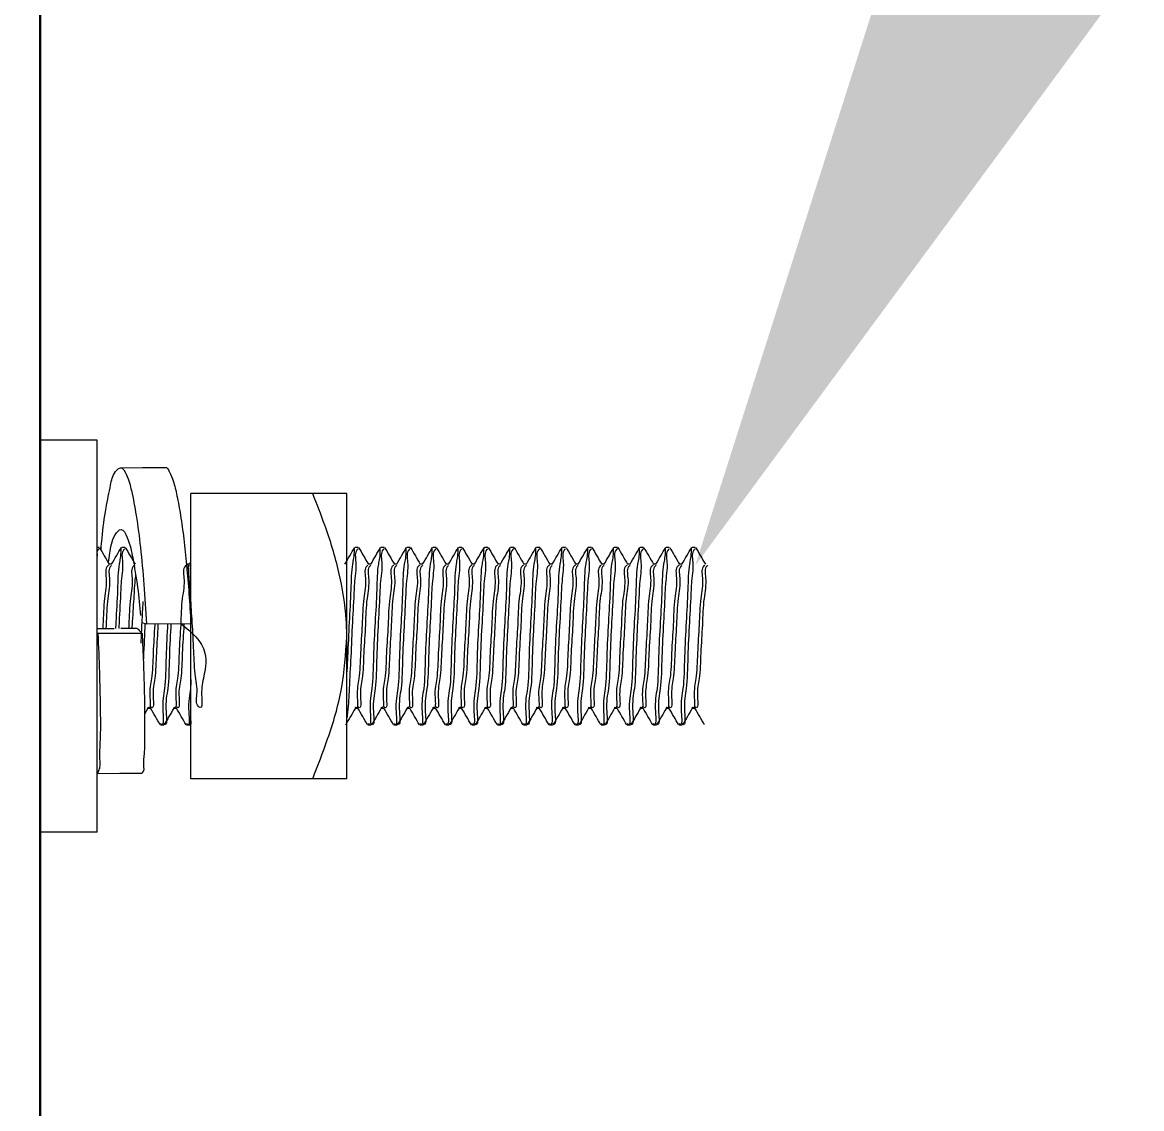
# Model space of a CAD drawing. Header units: feet. Extents: x -21 to 5170, y -254 to 1413.
# Drawn here: x 2390.336 to 2392.298, y 61.752 to 63.657 of the extents above; entities that cross this region are included whole.
import ezdxf
from ezdxf import colors
from ezdxf.entities.mleader import LeaderData, LeaderLine
from ezdxf.math import Vec2, Vec3

# ---------------------------------------------------------------- set-up
doc = ezdxf.new("R2010")
doc.units = ezdxf.units.FT
doc.header["$MEASUREMENT"] = 0
doc.layers.add('E-COMB-BOX', color=250, linetype='Continuous', lineweight=30)
for name, color, linetype in [('E-GRND', 3, 'Continuous'), ('G-ANNO-TEXT', 1, 'Continuous'), ('S-STEL-ANGL', 3, 'Continuous')]:
    doc.layers.add(name, color=color, linetype=linetype)
doc.styles.add('NEI-A', font='arial.ttf')

msp = doc.modelspace()

# ---------------------------------------------------------------- linework, layer by layer
at = {"layer": 'E-COMB-BOX', "flags": 128}
msp.add_lwpolyline([(2392.18047, 59.63032), (2392.18047, 59.79696), (2390.62047, 59.79696, -0.4065492), (2390.36719, 60.04368), (2390.36719, 65.11696, -0.3694747), (2390.58047, 65.33032), (2392.18047, 65.33032), (2392.18047, 65.49696), (2388.42719, 65.49696), (2388.42719, 65.33032), (2389.98719, 65.33032, -0.3584563), (2390.24047, 65.11696), (2390.24047, 60.04368, -0.4219197), (2389.98719, 59.79696), (2388.42719, 59.79696), (2388.42719, 59.63032)], format="xyb", close=True, dxfattribs=at)
at = {"layer": 'E-GRND'}
msp.add_line((2390.36719, 62.23657), (2390.36719, 62.92407), dxfattribs=at)
at = {"layer": 'S-STEL-ANGL', "linetype": 'Continuous', "lineweight": 18}
for p, q in [((2390.46719, 62.92407), (2390.36719, 62.92407)), ((2390.46719, 62.23657), (2390.46719, 62.92407)), ((2390.90472, 62.83032), (2390.63127, 62.83032)), ((2390.63127, 62.33032), (2390.63127, 62.83032)), ((2390.90472, 62.33032), (2390.90472, 62.83032)), ((2390.46719, 62.73657), (2390.47025, 62.73657)), ((2390.51001, 62.73657), (2390.5157, 62.73657)), ((2390.9191, 62.73657), (2390.92479, 62.73657)), ((2390.96455, 62.73657), (2390.97025, 62.73657)), ((2391.01002, 62.73657), (2391.0157, 62.73657)), ((2391.05547, 62.73657), (2391.06115, 62.73657)), ((2391.10092, 62.73657), (2391.1066, 62.73657)), ((2391.14638, 62.73657), (2391.15207, 62.73657)), ((2391.19183, 62.73657), (2391.19752, 62.73657)), ((2391.23728, 62.73657), (2391.24297, 62.73657)), ((2391.28273, 62.73657), (2391.28842, 62.73657)), ((2391.3282, 62.73657), (2391.33389, 62.73657)), ((2391.37365, 62.73657), (2391.37934, 62.73657)), ((2391.4191, 62.73657), (2391.42479, 62.73657)), ((2391.46455, 62.73657), (2391.47024, 62.73657)), ((2391.51002, 62.73657), (2391.51571, 62.73657)), ((2390.48728, 62.70704), (2390.49259, 62.70704)), ((2390.62365, 62.70704), (2390.62896, 62.70704)), ((2390.624, 62.70704), (2390.62445, 62.70628)), ((2390.62864, 62.70648), (2390.63127, 62.71104)), ((2390.94181, 62.70704), (2390.94714, 62.70704)), ((2390.98728, 62.70704), (2390.99259, 62.70704)), ((2391.03273, 62.70704), (2391.03804, 62.70704)), ((2391.07818, 62.70704), (2391.08351, 62.70704)), ((2391.12363, 62.70704), (2391.12896, 62.70704)), ((2391.1691, 62.70704), (2391.17441, 62.70704)), ((2391.21455, 62.70704), (2391.21986, 62.70704)), ((2391.26, 62.70704), (2391.26533, 62.70704)), ((2391.30545, 62.70704), (2391.31078, 62.70704)), ((2391.35092, 62.70704), (2391.35623, 62.70704)), ((2391.39637, 62.70704), (2391.40168, 62.70704)), ((2391.44182, 62.70704), (2391.44715, 62.70704)), ((2391.48728, 62.70704), (2391.4926, 62.70704)), ((2390.46719, 62.59373), (2390.49661, 62.59394)), ((2390.46809, 62.58466), (2390.46719, 62.58554)), ((2390.50823, 62.59402), (2390.53676, 62.59422)), ((2390.54452, 62.60433), (2390.55355, 62.60209)), ((2390.55355, 62.60209), (2390.63127, 62.60264)), ((2390.55604, 62.45398), (2390.55007, 62.44369)), ((2390.56113, 62.45359), (2390.55582, 62.45359)), ((2390.6066, 62.45359), (2390.60127, 62.45359)), ((2390.92477, 62.45359), (2390.91945, 62.45359)), ((2390.97024, 62.45359), (2390.9649, 62.45359)), ((2391.01569, 62.45359), (2391.01035, 62.45359)), ((2391.06114, 62.45359), (2391.0558, 62.45359)), ((2391.10658, 62.45359), (2391.10127, 62.45359)), ((2391.15205, 62.45359), (2391.14672, 62.45359)), ((2391.1975, 62.45359), (2391.19217, 62.45359)), ((2391.24295, 62.45359), (2391.23762, 62.45359)), ((2391.28842, 62.45359), (2391.28309, 62.45359)), ((2391.33387, 62.45359), (2391.32854, 62.45359)), ((2391.37932, 62.45359), (2391.37399, 62.45359)), ((2391.42477, 62.45359), (2391.41944, 62.45359)), ((2391.47024, 62.45359), (2391.46491, 62.45359)), ((2391.51569, 62.45359), (2391.51036, 62.45359)), ((2390.58388, 62.42407), (2390.5782, 62.42407)), ((2390.62933, 62.42407), (2390.62367, 62.42407)), ((2390.63127, 62.42695), (2390.62979, 62.42437)), ((2390.94752, 62.42407), (2390.94183, 62.42407)), ((2390.99297, 62.42407), (2390.9873, 62.42407)), ((2391.03844, 62.42407), (2391.03275, 62.42407)), ((2391.08389, 62.42407), (2391.0782, 62.42407)), ((2391.12934, 62.42407), (2391.12365, 62.42407)), ((2391.17479, 62.42407), (2391.16912, 62.42407)), ((2391.22026, 62.42407), (2391.21457, 62.42407)), ((2391.26571, 62.42407), (2391.26002, 62.42407)), ((2391.31116, 62.42407), (2391.30547, 62.42407)), ((2391.35661, 62.42407), (2391.35094, 62.42407)), ((2391.40207, 62.42407), (2391.39639, 62.42407)), ((2391.44752, 62.42407), (2391.44184, 62.42407)), ((2391.49297, 62.42407), (2391.48728, 62.42407)), ((2390.46734, 62.33958), (2390.46719, 62.34045)), ((2390.90472, 62.33032), (2390.63127, 62.33032)), ((2390.46719, 62.23657), (2390.36719, 62.23657))]:
    msp.add_line(p, q, dxfattribs=at)
at = {"layer": 'S-STEL-ANGL', "linetype": 'Continuous', "lineweight": 18, "flags": 128}
for points in [[(2390.50735, 62.87575), (2390.54621, 62.87602), (2390.58507, 62.8763)], [(2390.54581, 62.5852), (2390.50228, 62.5849), (2390.46809, 62.58466)], [(2390.54566, 62.33951), (2390.5068, 62.33923), (2390.46794, 62.33896)]]:
    msp.add_lwpolyline(points, dxfattribs=at)
at = {"layer": 'S-STEL-ANGL', "linetype": 'Continuous', "lineweight": 18}
for points, knots in [([(2390.47384, 62.73225), (2390.47441, 62.73894), (2390.47653, 62.76336), (2390.48084, 62.80112), (2390.49007, 62.84039), (2390.49394, 62.86513), (2390.5103, 62.87994), (2390.52176, 62.8575), (2390.52823, 62.83215), (2390.53662, 62.78744), (2390.54334, 62.73319), (2390.5493, 62.66966), (2390.5521, 62.62512), (2390.55355, 62.60209)], [0, 0, 0, 0, 0.0466948, 0.1705517, 0.265052, 0.3241432, 0.3505334, 0.3846558, 0.4543517, 0.5574654, 0.689108, 0.8393059, 1, 1, 1, 1]), ([(2390.58507, 62.87552), (2390.58552, 62.87576), (2390.58897, 62.8776), (2390.59576, 62.86517), (2390.60138, 62.85079), (2390.60786, 62.82364), (2390.6137, 62.79032), (2390.61922, 62.74954), (2390.62393, 62.70363), (2390.62813, 62.6541), (2390.63021, 62.61998), (2390.63127, 62.60264)], [0, 0, 0, 0, 0.0052016, 0.039977, 0.1046094, 0.1994161, 0.3225968, 0.4706276, 0.6357513, 0.814909, 1, 1, 1, 1]), ([(2390.90472, 62.58032), (2390.90453, 62.58968), (2390.90375, 62.62732), (2390.89256, 62.69332), (2390.87002, 62.76688), (2390.85216, 62.81204), (2390.84493, 62.83032)], [0, 0, 0, 0, 0.1086554, 0.4366447, 0.7719564, 1, 1, 1, 1]), ([(2390.48653, 62.70931), (2390.48745, 62.7148), (2390.49025, 62.73145), (2390.49222, 62.7509), (2390.51054, 62.77377), (2390.5243, 62.74437), (2390.53013, 62.71426), (2390.53832, 62.66638), (2390.54158, 62.63289), (2390.54315, 62.61681)], [0, 0, 0, 0, 0.0746427, 0.2266875, 0.2915358, 0.3711197, 0.5391411, 0.7787505, 1, 1, 1, 1]), ([(2390.47025, 62.73368), (2390.46964, 62.73322), (2390.46587, 62.73038), (2390.46659, 62.72512), (2390.46719, 62.72071)], [0, 0, 0, 0, 0.1612817, 1, 1, 1, 1]), ([(2390.47089, 62.73594), (2390.47375, 62.731), (2390.47948, 62.72111), (2390.48522, 62.71122), (2390.48809, 62.70628)], [0, 0, 0, 0, 0.50019429, 1, 1, 1, 1]), ([(2390.49227, 62.70648), (2390.49514, 62.71142), (2390.50087, 62.7213), (2390.5066, 62.73119), (2390.50947, 62.73613)], [0, 0, 0, 0, 0.4998612, 1, 1, 1, 1]), ([(2390.50947, 62.73447), (2390.50927, 62.7346), (2390.50824, 62.73523), (2390.50867, 62.71993), (2390.50347, 62.70396), (2390.50296, 62.65617), (2390.50045, 62.62027), (2390.49943, 62.59751), (2390.49927, 62.59396)], [0, 0, 0, 0, 0.004448, 0.0226797, 0.2042598, 0.5192967, 0.9249762, 1, 1, 1, 1]), ([(2390.5157, 62.73368), (2390.51511, 62.73321), (2390.50862, 62.72812), (2390.51409, 62.70307), (2390.5092, 62.68167), (2390.50763, 62.6462), (2390.50616, 62.62022), (2390.50512, 62.59753), (2390.50496, 62.594)], [0, 0, 0, 0, 0.01585693, 0.17337748, 0.44314533, 0.51610011, 0.92471601, 1, 1, 1, 1]), ([(2390.51634, 62.73594), (2390.5192, 62.731), (2390.52493, 62.72111), (2390.53067, 62.71122), (2390.53354, 62.70628)], [0, 0, 0, 0, 0.50019429, 1, 1, 1, 1]), ([(2390.90136, 62.70648), (2390.90422, 62.71142), (2390.90996, 62.7213), (2390.91569, 62.73119), (2390.91855, 62.73613)], [0, 0, 0, 0, 0.4998612, 1, 1, 1, 1]), ([(2390.91855, 62.73447), (2390.91835, 62.7346), (2390.91732, 62.73523), (2390.91775, 62.71993), (2390.91256, 62.70396), (2390.91201, 62.65623), (2390.90858, 62.60398), (2390.90667, 62.55539), (2390.90517, 62.52655), (2390.90472, 62.51794)], [0, 0, 0, 0, 0.0028947, 0.0147597, 0.1329294, 0.3379511, 0.6019574, 0.881186, 1, 1, 1, 1]), ([(2390.92479, 62.73368), (2390.92419, 62.73321), (2390.9177, 62.72812), (2390.92322, 62.70306), (2390.91825, 62.68167), (2390.91677, 62.6462), (2390.91432, 62.60354), (2390.91197, 62.54562), (2390.90896, 62.49313), (2390.90754, 62.4575), (2390.90517, 62.44051), (2390.90472, 62.43727)], [0, 0, 0, 0, 0.0074963, 0.0819562, 0.209492, 0.2439776, 0.4371522, 0.6414589, 0.8272054, 0.9670688, 1, 1, 1, 1]), ([(2390.92544, 62.73594), (2390.92831, 62.731), (2390.93404, 62.72111), (2390.93976, 62.71122), (2390.94262, 62.70628)], [0, 0, 0, 0, 0.5003316, 1, 1, 1, 1]), ([(2390.964, 62.73447), (2390.9638, 62.7346), (2390.96277, 62.73523), (2390.9633, 62.71991), (2390.95798, 62.70396), (2390.95744, 62.65631), (2390.95418, 62.60357), (2390.95113, 62.54703), (2390.95057, 62.48858), (2390.94321, 62.46367), (2390.94819, 62.42132), (2390.94222, 62.42661), (2390.94183, 62.42696)], [0, 0, 0, 0, 0.002024, 0.0103061, 0.0929302, 0.2362848, 0.4208775, 0.6161137, 0.7936081, 0.9272601, 0.9952119, 1, 1, 1, 1]), ([(2390.94681, 62.70648), (2390.94967, 62.71142), (2390.95541, 62.7213), (2390.96114, 62.73119), (2390.964, 62.73613)], [0, 0, 0, 0, 0.4998612, 1, 1, 1, 1]), ([(2390.97025, 62.73368), (2390.96965, 62.73321), (2390.96313, 62.72815), (2390.96869, 62.70304), (2390.96371, 62.68166), (2390.96222, 62.64622), (2390.95994, 62.60312), (2390.9568, 62.54714), (2390.95628, 62.48855), (2390.94886, 62.46367), (2390.95388, 62.42132), (2390.94791, 62.42661), (2390.94752, 62.42696)], [0, 0, 0, 0, 0.007232, 0.0786064, 0.2008572, 0.2339138, 0.4190834, 0.6149239, 0.7929701, 0.9270419, 0.9951971, 1, 1, 1, 1]), ([(2390.97089, 62.73594), (2390.97376, 62.731), (2390.97949, 62.72111), (2390.98522, 62.71122), (2390.98809, 62.70628)], [0, 0, 0, 0, 0.50019429, 1, 1, 1, 1]), ([(2391.00945, 62.73447), (2391.00925, 62.7346), (2391.00822, 62.73523), (2391.00875, 62.71991), (2391.00343, 62.70396), (2391.0029, 62.65631), (2390.99962, 62.60357), (2390.99662, 62.54704), (2390.996, 62.48856), (2390.98869, 62.46371), (2390.99361, 62.42128), (2390.98769, 62.42661), (2390.9873, 62.42696)], [0, 0, 0, 0, 0.0020241, 0.0103066, 0.0929345, 0.2362956, 0.4208968, 0.6161391, 0.7936447, 0.9273028, 0.9952578, 1, 1, 1, 1]), ([(2390.99228, 62.70648), (2390.99513, 62.71142), (2391.00086, 62.7213), (2391.00659, 62.73119), (2391.00945, 62.73613)], [0, 0, 0, 0, 0.4997239, 1, 1, 1, 1]), ([(2391.0157, 62.73368), (2391.01511, 62.73321), (2391.00862, 62.72812), (2391.01411, 62.70307), (2391.00916, 62.68166), (2391.00766, 62.64622), (2391.00542, 62.60312), (2391.00225, 62.54714), (2391.00171, 62.48855), (2390.99435, 62.46367), (2390.99933, 62.42132), (2390.99336, 62.42661), (2390.99297, 62.42696)], [0, 0, 0, 0, 0.0071859, 0.0785698, 0.2008251, 0.2338828, 0.419056, 0.6149063, 0.7929589, 0.9270313, 0.9951969, 1, 1, 1, 1]), ([(2391.01634, 62.73594), (2391.01921, 62.731), (2391.02494, 62.72111), (2391.03067, 62.71122), (2391.03354, 62.70628)], [0, 0, 0, 0, 0.50019429, 1, 1, 1, 1]), ([(2391.05492, 62.73447), (2391.05472, 62.7346), (2391.05369, 62.73523), (2391.05412, 62.71993), (2391.04893, 62.70394), (2391.04835, 62.65632), (2391.04507, 62.60357), (2391.04205, 62.54703), (2391.0415, 62.48857), (2391.03409, 62.46367), (2391.03911, 62.42132), (2391.03314, 62.42661), (2391.03275, 62.42696)], [0, 0, 0, 0, 0.002024, 0.0103199, 0.0929434, 0.2362933, 0.4208878, 0.6161199, 0.7936132, 0.9272686, 0.995212, 1, 1, 1, 1]), ([(2391.03772, 62.70648), (2391.04059, 62.71142), (2391.04633, 62.7213), (2391.05206, 62.73119), (2391.05492, 62.73613)], [0, 0, 0, 0, 0.4998612, 1, 1, 1, 1]), ([(2391.06115, 62.73368), (2391.06056, 62.73321), (2391.05407, 62.72812), (2391.05955, 62.70307), (2391.05465, 62.68166), (2391.05308, 62.64622), (2391.05088, 62.60312), (2391.04773, 62.54715), (2391.04714, 62.48853), (2391.03983, 62.46371), (2391.04475, 62.42128), (2391.03882, 62.42661), (2391.03844, 62.42696)], [0, 0, 0, 0, 0.0071863, 0.0785735, 0.2008304, 0.233893, 0.4190749, 0.6149314, 0.7929955, 0.9270741, 0.9952429, 1, 1, 1, 1]), ([(2391.06179, 62.73594), (2391.06466, 62.731), (2391.07039, 62.72111), (2391.07612, 62.71122), (2391.07899, 62.70628)], [0, 0, 0, 0, 0.50019429, 1, 1, 1, 1]), ([(2391.10037, 62.73447), (2391.10017, 62.7346), (2391.09914, 62.73523), (2391.09957, 62.71993), (2391.09439, 62.70394), (2391.09379, 62.65632), (2391.09056, 62.60357), (2391.08749, 62.54703), (2391.08695, 62.48857), (2391.07954, 62.46367), (2391.08456, 62.42132), (2391.07859, 62.42661), (2391.0782, 62.42696)], [0, 0, 0, 0, 0.002024, 0.0103199, 0.0929434, 0.2362933, 0.4208849, 0.6161198, 0.7936132, 0.9272685, 0.995212, 1, 1, 1, 1]), ([(2391.08317, 62.70648), (2391.08604, 62.71142), (2391.09178, 62.7213), (2391.09751, 62.73119), (2391.10037, 62.73613)], [0, 0, 0, 0, 0.4998612, 1, 1, 1, 1]), ([(2391.1066, 62.73368), (2391.10601, 62.73321), (2391.09952, 62.72812), (2391.10504, 62.70307), (2391.10007, 62.68166), (2391.09858, 62.64622), (2391.0963, 62.60312), (2391.09318, 62.54714), (2391.09261, 62.48855), (2391.08523, 62.46367), (2391.09025, 62.42132), (2391.08428, 62.42661), (2391.08389, 62.42696)], [0, 0, 0, 0, 0.007186, 0.0785638, 0.2008204, 0.2338785, 0.419057, 0.6149067, 0.7929645, 0.9270385, 0.9951968, 1, 1, 1, 1]), ([(2391.10726, 62.73594), (2391.11013, 62.731), (2391.11585, 62.72111), (2391.12159, 62.71122), (2391.12446, 62.70628)], [0, 0, 0, 0, 0.50019429, 1, 1, 1, 1]), ([(2391.14582, 62.73447), (2391.14562, 62.7346), (2391.14459, 62.73523), (2391.14512, 62.71991), (2391.1398, 62.70396), (2391.13926, 62.65631), (2391.136, 62.60357), (2391.13295, 62.54703), (2391.13238, 62.48858), (2391.12503, 62.46367), (2391.13001, 62.42132), (2391.12404, 62.42661), (2391.12365, 62.42696)], [0, 0, 0, 0, 0.002024, 0.0103061, 0.0929302, 0.2362848, 0.4208775, 0.6161137, 0.7936081, 0.9272601, 0.9952119, 1, 1, 1, 1]), ([(2391.12862, 62.70648), (2391.13149, 62.71142), (2391.13723, 62.7213), (2391.14295, 62.73119), (2391.14582, 62.73613)], [0, 0, 0, 0, 0.4998612, 1, 1, 1, 1]), ([(2391.15207, 62.73368), (2391.15147, 62.73321), (2391.14495, 62.72815), (2391.15051, 62.70304), (2391.14552, 62.68166), (2391.14403, 62.64622), (2391.14175, 62.60312), (2391.13862, 62.54714), (2391.13809, 62.48855), (2391.13068, 62.46367), (2391.1357, 62.42132), (2391.12973, 62.42661), (2391.12934, 62.42696)], [0, 0, 0, 0, 0.007232, 0.0786064, 0.2008572, 0.2339138, 0.4190834, 0.6149239, 0.7929701, 0.9270419, 0.9951971, 1, 1, 1, 1]), ([(2391.15271, 62.73594), (2391.15558, 62.731), (2391.1613, 62.72111), (2391.16704, 62.71122), (2391.16991, 62.70628)], [0, 0, 0, 0, 0.50019429, 1, 1, 1, 1]), ([(2391.19129, 62.73447), (2391.19108, 62.7346), (2391.19004, 62.73523), (2391.19057, 62.71998), (2391.18524, 62.70391), (2391.18472, 62.65633), (2391.18144, 62.60357), (2391.17844, 62.54704), (2391.17781, 62.48856), (2391.17051, 62.46371), (2391.17543, 62.42128), (2391.1695, 62.42661), (2391.16912, 62.42696)], [0, 0, 0, 0, 0.0020779, 0.01036, 0.0929834, 0.2363368, 0.420928, 0.6161598, 0.7936558, 0.9273068, 0.995258, 1, 1, 1, 1]), ([(2391.17409, 62.70648), (2391.17696, 62.71142), (2391.1827, 62.7213), (2391.18841, 62.73119), (2391.19127, 62.73613)], [0, 0, 0, 0, 0.49999841, 1, 1, 1, 1]), ([(2391.19752, 62.73368), (2391.19693, 62.73321), (2391.19044, 62.72812), (2391.19592, 62.70307), (2391.19098, 62.68166), (2391.18948, 62.64622), (2391.18724, 62.60312), (2391.18406, 62.54714), (2391.18353, 62.48855), (2391.17616, 62.46367), (2391.18115, 62.42132), (2391.17518, 62.42661), (2391.17479, 62.42696)], [0, 0, 0, 0, 0.0071859, 0.0785698, 0.2008251, 0.2338828, 0.419056, 0.6149063, 0.7929589, 0.9270313, 0.9951969, 1, 1, 1, 1]), ([(2391.19816, 62.73594), (2391.20103, 62.731), (2391.20675, 62.72111), (2391.21249, 62.71122), (2391.21536, 62.70628)], [0, 0, 0, 0, 0.50019429, 1, 1, 1, 1]), ([(2391.23674, 62.73447), (2391.23654, 62.7346), (2391.23551, 62.73523), (2391.23594, 62.71993), (2391.23075, 62.70394), (2391.23017, 62.65632), (2391.22689, 62.60357), (2391.22387, 62.54703), (2391.22332, 62.48857), (2391.21591, 62.46367), (2391.22093, 62.42132), (2391.21496, 62.42661), (2391.21457, 62.42696)], [0, 0, 0, 0, 0.002024, 0.0103199, 0.0929434, 0.2362933, 0.4208878, 0.6161199, 0.7936132, 0.9272686, 0.995212, 1, 1, 1, 1]), ([(2391.21954, 62.70648), (2391.22241, 62.71142), (2391.22814, 62.7213), (2391.23387, 62.73119), (2391.23674, 62.73613)], [0, 0, 0, 0, 0.4998612, 1, 1, 1, 1]), ([(2391.24297, 62.73368), (2391.24238, 62.73321), (2391.23589, 62.72812), (2391.24136, 62.70307), (2391.23647, 62.68166), (2391.23489, 62.64622), (2391.23269, 62.60312), (2391.22955, 62.54715), (2391.22896, 62.48853), (2391.22164, 62.46371), (2391.22656, 62.42128), (2391.22064, 62.42661), (2391.22026, 62.42696)], [0, 0, 0, 0, 0.0071863, 0.0785735, 0.2008304, 0.233893, 0.4190749, 0.6149314, 0.7929955, 0.9270741, 0.9952429, 1, 1, 1, 1]), ([(2391.24361, 62.73594), (2391.24648, 62.731), (2391.2522, 62.72111), (2391.25794, 62.71122), (2391.26081, 62.70628)], [0, 0, 0, 0, 0.50019429, 1, 1, 1, 1]), ([(2391.28219, 62.73447), (2391.28199, 62.7346), (2391.28096, 62.73523), (2391.28148, 62.71991), (2391.27613, 62.70396), (2391.27565, 62.65631), (2391.27236, 62.60357), (2391.26931, 62.54703), (2391.26877, 62.48857), (2391.26136, 62.46367), (2391.26638, 62.42132), (2391.26041, 62.42661), (2391.26002, 62.42696)], [0, 0, 0, 0, 0.002024, 0.0103062, 0.092937, 0.2362879, 0.4208808, 0.6161171, 0.7936117, 0.927268, 0.9952119, 1, 1, 1, 1]), ([(2391.26499, 62.70648), (2391.26786, 62.71142), (2391.27359, 62.7213), (2391.27932, 62.73119), (2391.28219, 62.73613)], [0, 0, 0, 0, 0.4998612, 1, 1, 1, 1]), ([(2391.28842, 62.73368), (2391.28783, 62.73321), (2391.28134, 62.72812), (2391.28686, 62.70307), (2391.28189, 62.68166), (2391.2804, 62.64622), (2391.27812, 62.60312), (2391.27499, 62.54714), (2391.27446, 62.48855), (2391.26704, 62.46367), (2391.27207, 62.42132), (2391.2661, 62.42661), (2391.26571, 62.42696)], [0, 0, 0, 0, 0.007186, 0.0785637, 0.2008202, 0.2338783, 0.4190565, 0.614906, 0.7929606, 0.9270386, 0.9951968, 1, 1, 1, 1]), ([(2391.28908, 62.73594), (2391.29194, 62.731), (2391.29767, 62.72111), (2391.30341, 62.71122), (2391.30627, 62.70628)], [0, 0, 0, 0, 0.50019429, 1, 1, 1, 1]), ([(2391.32764, 62.73447), (2391.32744, 62.7346), (2391.32641, 62.73523), (2391.32693, 62.71991), (2391.32161, 62.70396), (2391.32108, 62.65631), (2391.31782, 62.60357), (2391.31477, 62.54703), (2391.3142, 62.48858), (2391.30684, 62.46367), (2391.31183, 62.42132), (2391.30586, 62.42661), (2391.30547, 62.42696)], [0, 0, 0, 0, 0.002024, 0.0103061, 0.0929302, 0.2362848, 0.4208775, 0.6161137, 0.7936081, 0.9272601, 0.9952119, 1, 1, 1, 1]), ([(2391.31044, 62.70648), (2391.31331, 62.71142), (2391.31904, 62.7213), (2391.32477, 62.73119), (2391.32764, 62.73613)], [0, 0, 0, 0, 0.4998612, 1, 1, 1, 1]), ([(2391.33389, 62.73368), (2391.33329, 62.73321), (2391.32677, 62.72815), (2391.33232, 62.70304), (2391.32734, 62.68166), (2391.32585, 62.64622), (2391.32357, 62.60312), (2391.32044, 62.54714), (2391.31991, 62.48855), (2391.31249, 62.46367), (2391.31752, 62.42132), (2391.31155, 62.42661), (2391.31116, 62.42696)], [0, 0, 0, 0, 0.007232, 0.0786064, 0.2008572, 0.2339138, 0.4190834, 0.6149239, 0.7929701, 0.9270419, 0.9951971, 1, 1, 1, 1]), ([(2391.33453, 62.73594), (2391.33739, 62.731), (2391.34312, 62.72111), (2391.34886, 62.71122), (2391.35172, 62.70628)], [0, 0, 0, 0, 0.50019429, 1, 1, 1, 1]), ([(2391.37311, 62.73447), (2391.37291, 62.7346), (2391.37188, 62.73523), (2391.3723, 62.71993), (2391.36712, 62.70394), (2391.36654, 62.65632), (2391.36325, 62.60357), (2391.36026, 62.54704), (2391.35963, 62.48856), (2391.35232, 62.46371), (2391.35724, 62.42128), (2391.35132, 62.42661), (2391.35094, 62.42696)], [0, 0, 0, 0, 0.002024, 0.0103203, 0.092947, 0.2363025, 0.4209043, 0.6161441, 0.7936474, 0.9273038, 0.9952579, 1, 1, 1, 1]), ([(2391.35591, 62.70648), (2391.35878, 62.71142), (2391.36451, 62.7213), (2391.37023, 62.73119), (2391.37309, 62.73613)], [0, 0, 0, 0, 0.49999841, 1, 1, 1, 1]), ([(2391.37934, 62.73368), (2391.37875, 62.73321), (2391.37226, 62.72812), (2391.37773, 62.70307), (2391.37284, 62.68166), (2391.37126, 62.64622), (2391.36907, 62.60312), (2391.36588, 62.54714), (2391.36534, 62.48855), (2391.35798, 62.46367), (2391.36297, 62.42132), (2391.357, 62.42661), (2391.35661, 62.42696)], [0, 0, 0, 0, 0.0071859, 0.0785699, 0.2008212, 0.2338823, 0.4190557, 0.614906, 0.7929588, 0.9270313, 0.9951969, 1, 1, 1, 1]), ([(2391.37998, 62.73594), (2391.38284, 62.731), (2391.38857, 62.72111), (2391.39431, 62.71122), (2391.39717, 62.70628)], [0, 0, 0, 0, 0.50019429, 1, 1, 1, 1]), ([(2391.41856, 62.73447), (2391.41835, 62.7346), (2391.41733, 62.73523), (2391.41775, 62.71993), (2391.41257, 62.70394), (2391.41199, 62.65632), (2391.40871, 62.60357), (2391.40569, 62.54703), (2391.40514, 62.48857), (2391.39772, 62.46367), (2391.40275, 62.42132), (2391.39678, 62.42661), (2391.39639, 62.42696)], [0, 0, 0, 0, 0.002024, 0.0103199, 0.0929434, 0.2362933, 0.4208878, 0.6161199, 0.7936132, 0.9272686, 0.995212, 1, 1, 1, 1]), ([(2391.40136, 62.70648), (2391.40423, 62.71142), (2391.40996, 62.7213), (2391.41569, 62.73119), (2391.41856, 62.73613)], [0, 0, 0, 0, 0.4998612, 1, 1, 1, 1]), ([(2391.42479, 62.73368), (2391.4242, 62.73321), (2391.41771, 62.72812), (2391.42322, 62.70307), (2391.41828, 62.68166), (2391.41671, 62.64622), (2391.41451, 62.60312), (2391.41137, 62.54715), (2391.41077, 62.48853), (2391.40346, 62.46371), (2391.40838, 62.42128), (2391.40246, 62.42661), (2391.40207, 62.42696)], [0, 0, 0, 0, 0.0071863, 0.0785667, 0.200828, 0.2338907, 0.4190732, 0.6149303, 0.7929949, 0.9270739, 0.9952429, 1, 1, 1, 1]), ([(2391.42543, 62.73594), (2391.42829, 62.731), (2391.43402, 62.72111), (2391.43976, 62.71122), (2391.44262, 62.70628)], [0, 0, 0, 0, 0.50019429, 1, 1, 1, 1]), ([(2391.46401, 62.73447), (2391.4638, 62.7346), (2391.46278, 62.73523), (2391.4633, 62.71991), (2391.45798, 62.70396), (2391.45745, 62.65631), (2391.45419, 62.60357), (2391.45113, 62.54703), (2391.45059, 62.48857), (2391.44317, 62.46367), (2391.4482, 62.42132), (2391.44223, 62.42661), (2391.44184, 62.42696)], [0, 0, 0, 0, 0.002024, 0.0103062, 0.0929306, 0.2362857, 0.4208791, 0.616116, 0.7936111, 0.9272678, 0.9952119, 1, 1, 1, 1]), ([(2391.44681, 62.70648), (2391.44968, 62.71142), (2391.45541, 62.7213), (2391.46114, 62.73119), (2391.46401, 62.73613)], [0, 0, 0, 0, 0.4998612, 1, 1, 1, 1]), ([(2391.47024, 62.73368), (2391.46965, 62.73321), (2391.46316, 62.72812), (2391.46868, 62.70307), (2391.46371, 62.68166), (2391.46222, 62.64622), (2391.45994, 62.60312), (2391.4568, 62.54714), (2391.45628, 62.48855), (2391.44886, 62.46367), (2391.45388, 62.42132), (2391.44792, 62.42661), (2391.44752, 62.42696)], [0, 0, 0, 0, 0.007186, 0.0785637, 0.2008202, 0.2338783, 0.4190565, 0.614906, 0.7929606, 0.9270386, 0.9951968, 1, 1, 1, 1]), ([(2391.4709, 62.73594), (2391.47376, 62.731), (2391.47949, 62.72111), (2391.48523, 62.71122), (2391.48809, 62.70628)], [0, 0, 0, 0, 0.50019429, 1, 1, 1, 1]), ([(2391.50946, 62.73447), (2391.50925, 62.7346), (2391.50823, 62.73523), (2391.50875, 62.71991), (2391.50343, 62.70396), (2391.5029, 62.65631), (2391.49963, 62.60357), (2391.49659, 62.54703), (2391.49602, 62.48858), (2391.48866, 62.46367), (2391.49365, 62.42132), (2391.48768, 62.42661), (2391.48728, 62.42696)], [0, 0, 0, 0, 0.002024, 0.0103061, 0.0929302, 0.2362848, 0.4208775, 0.6161137, 0.7936081, 0.9272601, 0.9952119, 1, 1, 1, 1]), ([(2391.49226, 62.70648), (2391.49513, 62.71142), (2391.50086, 62.7213), (2391.50659, 62.73119), (2391.50946, 62.73613)], [0, 0, 0, 0, 0.4998612, 1, 1, 1, 1]), ([(2391.51571, 62.73368), (2391.51511, 62.73321), (2391.50858, 62.72815), (2391.51414, 62.70304), (2391.50916, 62.68166), (2391.50767, 62.64622), (2391.50542, 62.60312), (2391.50224, 62.54715), (2391.50173, 62.48855), (2391.49431, 62.46367), (2391.49933, 62.42132), (2391.49337, 62.42661), (2391.49297, 62.42696)], [0, 0, 0, 0, 0.007232, 0.0786064, 0.2008573, 0.2339138, 0.4190805, 0.6149238, 0.7929701, 0.9270419, 0.9951971, 1, 1, 1, 1]), ([(2391.51635, 62.73594), (2391.51921, 62.731), (2391.52494, 62.72111), (2391.53068, 62.71122), (2391.53354, 62.70628)], [0, 0, 0, 0, 0.50019429, 1, 1, 1, 1]), ([(2390.4873, 62.7047), (2390.4867, 62.70433), (2390.48011, 62.70016), (2390.48521, 62.67556), (2390.47821, 62.64411), (2390.47786, 62.61345), (2390.47681, 62.59587), (2390.47669, 62.5938)], [0, 0, 0, 0, 0.01842666, 0.20519105, 0.52848334, 0.94463138, 1, 1, 1, 1]), ([(2390.49229, 62.70423), (2390.49194, 62.704), (2390.48565, 62.69996), (2390.49107, 62.67544), (2390.48383, 62.64416), (2390.48354, 62.61346), (2390.48248, 62.59589), (2390.48236, 62.59384)], [0, 0, 0, 0, 0.0111882, 0.1993778, 0.525177, 0.9445624, 1, 1, 1, 1]), ([(2390.53275, 62.7047), (2390.53215, 62.70433), (2390.52556, 62.70016), (2390.5307, 62.67555), (2390.52364, 62.64411), (2390.52331, 62.61356), (2390.52228, 62.59608), (2390.52216, 62.59412)], [0, 0, 0, 0, 0.0184797, 0.2057592, 0.5299956, 0.9473424, 1, 1, 1, 1]), ([(2390.61357, 62.60251), (2390.63246, 62.58734), (2390.66402, 62.56199), (2390.65347, 62.50614), (2390.64858, 62.48431), (2390.6521, 62.45156), (2390.63895, 62.46098), (2390.64442, 62.48428), (2390.6373, 62.51691), (2390.63648, 62.5617), (2390.63331, 62.60836), (2390.63095, 62.65094), (2390.62872, 62.67716), (2390.62705, 62.69409), (2390.62945, 62.70926), (2390.61615, 62.69951), (2390.62172, 62.67645), (2390.61456, 62.64374), (2390.61386, 62.59863), (2390.61015, 62.55343), (2390.60949, 62.50595), (2390.60274, 62.48552), (2390.60672, 62.45184), (2390.6017, 62.45541), (2390.60151, 62.45554)], [0, 0, 0, 0, 0.1001131, 0.167214, 0.2177713, 0.2435559, 0.2487142, 0.2800282, 0.3342422, 0.4040247, 0.477823, 0.544702, 0.59519, 0.5954809, 0.6212702, 0.6264287, 0.6577427, 0.7119545, 0.7817387, 0.8555371, 0.922638, 0.9731953, 0.9989799, 1, 1, 1, 1]), ([(2390.62866, 62.70423), (2390.62831, 62.70401), (2390.62298, 62.7006), (2390.62415, 62.69315), (2390.62524, 62.6862)], [0, 0, 0, 0, 0.0664602, 1, 1, 1, 1]), ([(2390.94183, 62.7047), (2390.94124, 62.70433), (2390.93464, 62.70016), (2390.93978, 62.67555), (2390.9328, 62.64413), (2390.93202, 62.59851), (2390.92835, 62.55345), (2390.92766, 62.50598), (2390.92089, 62.48545), (2390.92495, 62.45191), (2390.91988, 62.45541), (2390.91968, 62.45554)], [0, 0, 0, 0, 0.0082029, 0.0913338, 0.2352524, 0.4205117, 0.6164276, 0.7945682, 0.9287785, 0.99723, 1, 1, 1, 1]), ([(2390.94683, 62.70423), (2390.94648, 62.704), (2390.94023, 62.69991), (2390.9456, 62.67548), (2390.9384, 62.64416), (2390.93774, 62.59851), (2390.93402, 62.55341), (2390.93327, 62.5061), (2390.92677, 62.48518), (2390.93048, 62.45176), (2390.92518, 62.45565), (2390.92479, 62.45594)], [0, 0, 0, 0, 0.0048836, 0.0880629, 0.232071, 0.4174337, 0.6134679, 0.7917076, 0.925996, 0.9944995, 1, 1, 1, 1]), ([(2390.9873, 62.7047), (2390.9867, 62.70433), (2390.98007, 62.7002), (2390.98524, 62.67553), (2390.97825, 62.64414), (2390.97748, 62.5985), (2390.97379, 62.55346), (2390.97312, 62.50595), (2390.96638, 62.48552), (2390.97035, 62.45184), (2390.96534, 62.45541), (2390.96515, 62.45554)], [0, 0, 0, 0, 0.0082645, 0.0913953, 0.2353137, 0.4205727, 0.6164883, 0.794624, 0.9288404, 0.9972918, 1, 1, 1, 1]), ([(2390.99229, 62.70423), (2390.99194, 62.704), (2390.98565, 62.69996), (2390.99107, 62.67544), (2390.98384, 62.64418), (2390.98319, 62.5985), (2390.97951, 62.55341), (2390.97871, 62.5061), (2390.97222, 62.48518), (2390.97593, 62.45176), (2390.97063, 62.45565), (2390.97024, 62.45594)], [0, 0, 0, 0, 0.0049449, 0.088119, 0.2321182, 0.4174694, 0.6134872, 0.7917205, 0.9260006, 0.9944998, 1, 1, 1, 1]), ([(2391.03275, 62.7047), (2391.03216, 62.70433), (2391.02556, 62.70016), (2391.0307, 62.67555), (2391.02369, 62.64413), (2391.02296, 62.5985), (2391.01924, 62.55346), (2391.01856, 62.50595), (2391.01187, 62.48552), (2391.0158, 62.45184), (2391.01079, 62.45541), (2391.0106, 62.45554)], [0, 0, 0, 0, 0.0082033, 0.0913383, 0.2352696, 0.4205335, 0.6164632, 0.7946079, 0.9288247, 0.9972916, 1, 1, 1, 1]), ([(2391.03774, 62.70423), (2391.03739, 62.704), (2391.0311, 62.69996), (2391.03652, 62.67544), (2391.02932, 62.64418), (2391.02863, 62.5985), (2391.02494, 62.55342), (2391.0242, 62.5061), (2391.01765, 62.48519), (2391.0214, 62.45176), (2391.0161, 62.45565), (2391.0157, 62.45594)], [0, 0, 0, 0, 0.00494492, 0.08812002, 0.23211515, 0.41747305, 0.61349314, 0.79172385, 0.92601185, 0.99449976, 1, 1, 1, 1]), ([(2391.0782, 62.7047), (2391.07761, 62.70433), (2391.07101, 62.70016), (2391.07615, 62.67555), (2391.06914, 62.64413), (2391.0684, 62.5985), (2391.06472, 62.55346), (2391.064, 62.50595), (2391.05732, 62.48552), (2391.06125, 62.45184), (2391.05624, 62.45541), (2391.05605, 62.45554)], [0, 0, 0, 0, 0.0082033, 0.0913382, 0.2352695, 0.4205333, 0.6164587, 0.7946079, 0.9288247, 0.9972916, 1, 1, 1, 1]), ([(2391.08319, 62.70423), (2391.08285, 62.704), (2391.0766, 62.69991), (2391.08193, 62.67548), (2391.07478, 62.64416), (2391.07411, 62.59851), (2391.07039, 62.55341), (2391.06965, 62.5061), (2391.0631, 62.48519), (2391.06685, 62.45176), (2391.06155, 62.45565), (2391.06115, 62.45594)], [0, 0, 0, 0, 0.0048836, 0.0880732, 0.2320758, 0.4174386, 0.6134731, 0.7917131, 0.926008, 0.9944995, 1, 1, 1, 1]), ([(2391.12365, 62.7047), (2391.12306, 62.70433), (2391.11646, 62.70016), (2391.12159, 62.67555), (2391.11462, 62.64413), (2391.11384, 62.59851), (2391.11017, 62.55345), (2391.10947, 62.50598), (2391.10271, 62.48545), (2391.10677, 62.45191), (2391.10169, 62.45541), (2391.1015, 62.45554)], [0, 0, 0, 0, 0.0082029, 0.0913338, 0.2352524, 0.4205117, 0.6164276, 0.7945682, 0.9287785, 0.99723, 1, 1, 1, 1]), ([(2391.12864, 62.70423), (2391.1283, 62.704), (2391.12205, 62.69991), (2391.12742, 62.67548), (2391.12022, 62.64416), (2391.11956, 62.59851), (2391.11584, 62.55341), (2391.11509, 62.5061), (2391.10859, 62.48518), (2391.1123, 62.45176), (2391.107, 62.45565), (2391.1066, 62.45594)], [0, 0, 0, 0, 0.0048836, 0.0880629, 0.232071, 0.4174337, 0.6134679, 0.7917076, 0.925996, 0.9944995, 1, 1, 1, 1]), ([(2391.16912, 62.7047), (2391.16852, 62.70433), (2391.16189, 62.7002), (2391.16705, 62.67553), (2391.16006, 62.64414), (2391.15929, 62.5985), (2391.15561, 62.55346), (2391.15494, 62.50595), (2391.1482, 62.48552), (2391.15217, 62.45184), (2391.14716, 62.45541), (2391.14697, 62.45554)], [0, 0, 0, 0, 0.0082645, 0.0913953, 0.2353137, 0.4205727, 0.6164883, 0.794624, 0.9288404, 0.9972918, 1, 1, 1, 1]), ([(2391.17411, 62.70423), (2391.17376, 62.704), (2391.16747, 62.69996), (2391.17289, 62.67544), (2391.16569, 62.64418), (2391.16499, 62.5985), (2391.16133, 62.55341), (2391.16053, 62.5061), (2391.15404, 62.48518), (2391.15775, 62.45176), (2391.15245, 62.45565), (2391.15205, 62.45594)], [0, 0, 0, 0, 0.00494486, 0.0881191, 0.23211272, 0.41746868, 0.61348672, 0.79172025, 0.9260005, 0.99449982, 1, 1, 1, 1]), ([(2391.21457, 62.7047), (2391.21398, 62.70433), (2391.20738, 62.70016), (2391.21252, 62.67555), (2391.2055, 62.64413), (2391.20478, 62.5985), (2391.20106, 62.55346), (2391.20037, 62.50595), (2391.19369, 62.48552), (2391.19762, 62.45184), (2391.19261, 62.45541), (2391.19242, 62.45554)], [0, 0, 0, 0, 0.0082033, 0.0913383, 0.2352696, 0.4205335, 0.6164632, 0.7946079, 0.9288247, 0.9972916, 1, 1, 1, 1]), ([(2391.21956, 62.70423), (2391.21921, 62.704), (2391.21292, 62.69996), (2391.21834, 62.67544), (2391.21114, 62.64418), (2391.21045, 62.5985), (2391.20676, 62.55342), (2391.20602, 62.5061), (2391.19947, 62.48519), (2391.20321, 62.45176), (2391.19792, 62.45565), (2391.19752, 62.45594)], [0, 0, 0, 0, 0.00494492, 0.08812002, 0.23211515, 0.41747305, 0.61349314, 0.79172385, 0.92601185, 0.99449976, 1, 1, 1, 1]), ([(2391.26002, 62.7047), (2391.25942, 62.70433), (2391.25283, 62.70016), (2391.25797, 62.67555), (2391.25096, 62.64413), (2391.25022, 62.5985), (2391.24654, 62.55346), (2391.24582, 62.50595), (2391.23914, 62.48552), (2391.24307, 62.45184), (2391.23806, 62.45541), (2391.23787, 62.45554)], [0, 0, 0, 0, 0.0082033, 0.0913382, 0.2352695, 0.4205333, 0.6164587, 0.7946079, 0.9288247, 0.9972916, 1, 1, 1, 1]), ([(2391.26501, 62.70423), (2391.26466, 62.704), (2391.25842, 62.69991), (2391.26379, 62.67548), (2391.25659, 62.64416), (2391.25593, 62.59851), (2391.2522, 62.55341), (2391.25147, 62.5061), (2391.24491, 62.48519), (2391.24866, 62.45176), (2391.24337, 62.45565), (2391.24297, 62.45594)], [0, 0, 0, 0, 0.0048836, 0.0880634, 0.2320724, 0.4174361, 0.6134714, 0.7917121, 0.9260077, 0.9944995, 1, 1, 1, 1]), ([(2391.30547, 62.7047), (2391.30487, 62.70433), (2391.29828, 62.70016), (2391.30341, 62.67555), (2391.29644, 62.64413), (2391.29566, 62.59851), (2391.29198, 62.55345), (2391.29129, 62.50598), (2391.28453, 62.48545), (2391.28858, 62.45191), (2391.28351, 62.45541), (2391.28331, 62.45554)], [0, 0, 0, 0, 0.0082029, 0.0913338, 0.2352524, 0.4205117, 0.6164276, 0.7945682, 0.9287785, 0.99723, 1, 1, 1, 1]), ([(2391.31046, 62.70423), (2391.31011, 62.704), (2391.30387, 62.69991), (2391.30924, 62.67548), (2391.30204, 62.64416), (2391.30138, 62.59851), (2391.29766, 62.55341), (2391.2969, 62.5061), (2391.2904, 62.48518), (2391.29411, 62.45176), (2391.28882, 62.45565), (2391.28842, 62.45594)], [0, 0, 0, 0, 0.0048836, 0.0880629, 0.232071, 0.4174337, 0.6134679, 0.7917076, 0.925996, 0.9944995, 1, 1, 1, 1]), ([(2391.35094, 62.7047), (2391.35034, 62.70433), (2391.34371, 62.7002), (2391.34887, 62.67553), (2391.34188, 62.64414), (2391.34111, 62.5985), (2391.33743, 62.55346), (2391.33676, 62.50595), (2391.33001, 62.48552), (2391.33399, 62.45184), (2391.32897, 62.45541), (2391.32878, 62.45554)], [0, 0, 0, 0, 0.0082645, 0.0913953, 0.2353137, 0.4205727, 0.6164883, 0.794624, 0.9288404, 0.9972918, 1, 1, 1, 1]), ([(2391.35593, 62.70423), (2391.35558, 62.704), (2391.34929, 62.69996), (2391.3547, 62.67544), (2391.34751, 62.64418), (2391.34681, 62.5985), (2391.34314, 62.55341), (2391.34235, 62.5061), (2391.33585, 62.48518), (2391.33956, 62.45176), (2391.33426, 62.45565), (2391.33387, 62.45594)], [0, 0, 0, 0, 0.00494486, 0.0881191, 0.23211272, 0.41746868, 0.61348672, 0.79172025, 0.9260005, 0.99449982, 1, 1, 1, 1]), ([(2391.39639, 62.7047), (2391.39579, 62.70433), (2391.3892, 62.70016), (2391.39433, 62.67555), (2391.38732, 62.64413), (2391.38659, 62.5985), (2391.38287, 62.55346), (2391.38219, 62.50595), (2391.3755, 62.48552), (2391.37944, 62.45184), (2391.37442, 62.45541), (2391.37423, 62.45554)], [0, 0, 0, 0, 0.0082033, 0.0913383, 0.2352696, 0.4205335, 0.6164632, 0.7946079, 0.9288247, 0.9972916, 1, 1, 1, 1]), ([(2391.40138, 62.70423), (2391.40103, 62.704), (2391.39474, 62.69996), (2391.40015, 62.67544), (2391.39296, 62.64418), (2391.39226, 62.5985), (2391.38858, 62.55342), (2391.38784, 62.5061), (2391.38128, 62.48519), (2391.38503, 62.45176), (2391.37973, 62.45565), (2391.37934, 62.45594)], [0, 0, 0, 0, 0.00494492, 0.08812002, 0.23211515, 0.41747305, 0.61349314, 0.79172385, 0.92601185, 0.99449976, 1, 1, 1, 1]), ([(2391.44184, 62.7047), (2391.44124, 62.70433), (2391.43464, 62.70016), (2391.43978, 62.67555), (2391.43277, 62.64413), (2391.43204, 62.5985), (2391.42836, 62.55346), (2391.42763, 62.50595), (2391.42095, 62.48552), (2391.42489, 62.45184), (2391.41987, 62.45541), (2391.41968, 62.45554)], [0, 0, 0, 0, 0.0082033, 0.0913382, 0.2352695, 0.4205333, 0.6164587, 0.7946079, 0.9288247, 0.9972916, 1, 1, 1, 1]), ([(2391.44683, 62.70423), (2391.44648, 62.704), (2391.44024, 62.69991), (2391.44561, 62.67548), (2391.4384, 62.64416), (2391.43775, 62.59851), (2391.43402, 62.55341), (2391.43329, 62.5061), (2391.42673, 62.48519), (2391.43048, 62.45176), (2391.42518, 62.45565), (2391.42479, 62.45594)], [0, 0, 0, 0, 0.0048836, 0.0880634, 0.2320724, 0.4174361, 0.6134714, 0.7917121, 0.9260077, 0.9944995, 1, 1, 1, 1]), ([(2391.48728, 62.7047), (2391.48669, 62.70433), (2391.48009, 62.70016), (2391.48523, 62.67555), (2391.47826, 62.64413), (2391.47748, 62.59851), (2391.47379, 62.55345), (2391.47314, 62.50598), (2391.46634, 62.48545), (2391.4704, 62.45191), (2391.46533, 62.45541), (2391.46513, 62.45554)], [0, 0, 0, 0, 0.0082029, 0.09133365, 0.23525199, 0.42051103, 0.61642659, 0.79456224, 0.92877862, 0.99723001, 1, 1, 1, 1]), ([(2391.49228, 62.70423), (2391.49193, 62.704), (2391.48569, 62.69991), (2391.49105, 62.67548), (2391.48385, 62.64416), (2391.48319, 62.59851), (2391.47951, 62.55341), (2391.47871, 62.5061), (2391.47222, 62.48518), (2391.47593, 62.45176), (2391.47063, 62.45565), (2391.47024, 62.45594)], [0, 0, 0, 0, 0.0048836, 0.0880628, 0.2320709, 0.4174335, 0.6134634, 0.7917077, 0.925996, 0.9944995, 1, 1, 1, 1]), ([(2391.53275, 62.7047), (2391.53215, 62.70433), (2391.52553, 62.7002), (2391.53069, 62.67553), (2391.5237, 62.64414), (2391.52293, 62.5985), (2391.51924, 62.55346), (2391.51858, 62.50595), (2391.51183, 62.48552), (2391.51581, 62.45184), (2391.51079, 62.45541), (2391.5106, 62.45554)], [0, 0, 0, 0, 0.0082645, 0.0913953, 0.2353137, 0.4205727, 0.6164883, 0.794624, 0.9288404, 0.9972918, 1, 1, 1, 1]), ([(2391.53775, 62.70423), (2391.53739, 62.704), (2391.5311, 62.69996), (2391.53652, 62.67544), (2391.52933, 62.64417), (2391.52863, 62.5985), (2391.52496, 62.55341), (2391.52418, 62.50612), (2391.51764, 62.48515), (2391.52142, 62.45179), (2391.51609, 62.45565), (2391.51569, 62.45594)], [0, 0, 0, 0, 0.0049446, 0.0881147, 0.2321012, 0.417448, 0.6134563, 0.791681, 0.9259546, 0.9944383, 1, 1, 1, 1]), ([(2390.53438, 62.68657), (2390.5342, 62.68531), (2390.53233, 62.67207), (2390.53106, 62.64311), (2390.5289, 62.6136), (2390.52795, 62.59611), (2390.52785, 62.59416)], [0, 0, 0, 0, 0.0413605, 0.4328766, 0.9368561, 1, 1, 1, 1]), ([(2390.54703, 62.6409), (2390.54641, 62.62879), (2390.54517, 62.60448), (2390.54407, 62.58016), (2390.54352, 62.56795)], [0, 0, 0, 0, 0.4977506, 1, 1, 1, 1]), ([(2390.53676, 62.59422), (2390.53845, 62.59254), (2390.54147, 62.58953), (2390.54449, 62.58653), (2390.54581, 62.5852)], [0, 0, 0, 0, 0.5600826, 1, 1, 1, 1]), ([(2390.54581, 62.5852), (2390.54661, 62.56817), (2390.54816, 62.53494), (2390.54955, 62.48718), (2390.55028, 62.44379), (2390.54987, 62.40694), (2390.55038, 62.37676), (2390.547, 62.35724), (2390.54946, 62.3438), (2390.54602, 62.34097), (2390.54564, 62.34066)], [0, 0, 0, 0, 0.20855085, 0.40698788, 0.58474852, 0.73832656, 0.8606338, 0.94640802, 0.99404971, 1, 1, 1, 1]), ([(2390.55083, 62.60283), (2390.54995, 62.58315), (2390.549, 62.56186), (2390.54792, 62.54057), (2390.54784, 62.53895)], [0, 0, 0, 0, 0.9240346, 1, 1, 1, 1]), ([(2390.56808, 62.60219), (2390.56803, 62.60146), (2390.56701, 62.58429), (2390.56481, 62.55346), (2390.56398, 62.50595), (2390.55732, 62.48552), (2390.56125, 62.45184), (2390.55624, 62.45541), (2390.55604, 62.45554)], [0, 0, 0, 0, 0.01479071, 0.34790304, 0.65079242, 0.87898777, 0.99539525, 1, 1, 1, 1]), ([(2390.57377, 62.60223), (2390.57372, 62.60149), (2390.57271, 62.5843), (2390.57048, 62.55341), (2390.56961, 62.50611), (2390.56313, 62.48518), (2390.56684, 62.45176), (2390.56154, 62.45565), (2390.56115, 62.45594)], [0, 0, 0, 0, 0.0149862, 0.3464445, 0.6478154, 0.8748727, 0.9906996, 1, 1, 1, 1]), ([(2390.59057, 62.60235), (2390.58951, 62.58329), (2390.58747, 62.54624), (2390.58694, 62.48857), (2390.57957, 62.46367), (2390.58456, 62.42132), (2390.57859, 62.42661), (2390.5782, 62.42696)], [0, 0, 0, 0, 0.3287896, 0.6391317, 0.8728171, 0.9916283, 1, 1, 1, 1]), ([(2390.59626, 62.60239), (2390.5952, 62.58332), (2390.59315, 62.54626), (2390.59264, 62.48857), (2390.58522, 62.46367), (2390.59025, 62.42132), (2390.58428, 62.42661), (2390.58388, 62.42696)], [0, 0, 0, 0, 0.3289429, 0.6392172, 0.8728589, 0.9916301, 1, 1, 1, 1]), ([(2390.61923, 62.60255), (2390.61918, 62.6017), (2390.61817, 62.58441), (2390.61596, 62.5534), (2390.61506, 62.50611), (2390.60858, 62.48518), (2390.61229, 62.45176), (2390.60699, 62.45565), (2390.6066, 62.45594)], [0, 0, 0, 0, 0.0171078, 0.3478447, 0.6485742, 0.8751423, 0.9907197, 1, 1, 1, 1]), ([(2390.46809, 62.58466), (2390.46914, 62.56208), (2390.47115, 62.51893), (2390.47214, 62.45869), (2390.47326, 62.40794), (2390.47016, 62.37154), (2390.47259, 62.34921), (2390.46848, 62.34174), (2390.4679, 62.3407)], [0, 0, 0, 0, 0.2772245, 0.5297326, 0.7405352, 0.8959822, 0.9855546, 1, 1, 1, 1]), ([(2390.84493, 62.33032), (2390.85394, 62.35345), (2390.87395, 62.4048), (2390.89866, 62.4879), (2390.90268, 62.54928), (2390.90472, 62.58032)], [0, 0, 0, 0, 0.2882812, 0.6400014, 1, 1, 1, 1]), ([(2390.63127, 62.50404), (2390.63109, 62.49865), (2390.63042, 62.47881), (2390.62495, 62.46397), (2390.62997, 62.42128), (2390.62405, 62.42661), (2390.62367, 62.42696)], [0, 0, 0, 0, 0.1942808, 0.7161522, 0.9814839, 1, 1, 1, 1]), ([(2390.57763, 62.4245), (2390.57478, 62.42945), (2390.56906, 62.43934), (2390.56332, 62.44922), (2390.56046, 62.45416)], [0, 0, 0, 0, 0.50000159, 1, 1, 1, 1]), ([(2390.60149, 62.45398), (2390.59863, 62.44905), (2390.59291, 62.43918), (2390.58719, 62.42931), (2390.58434, 62.42437)], [0, 0, 0, 0, 0.4999036, 1, 1, 1, 1]), ([(2390.6231, 62.4245), (2390.62024, 62.42945), (2390.61451, 62.43934), (2390.60877, 62.44922), (2390.60591, 62.45416)], [0, 0, 0, 0, 0.5001388, 1, 1, 1, 1]), ([(2390.91968, 62.45398), (2390.91682, 62.44905), (2390.9111, 62.43918), (2390.90537, 62.42931), (2390.9025, 62.42437)], [0, 0, 0, 0, 0.4997661, 1, 1, 1, 1]), ([(2390.94127, 62.4245), (2390.93841, 62.42945), (2390.93269, 62.43934), (2390.92696, 62.44922), (2390.92409, 62.45416)], [0, 0, 0, 0, 0.50000159, 1, 1, 1, 1]), ([(2390.96513, 62.45398), (2390.96227, 62.44905), (2390.95655, 62.43918), (2390.95083, 62.42931), (2390.94797, 62.42437)], [0, 0, 0, 0, 0.4999036, 1, 1, 1, 1]), ([(2390.98674, 62.4245), (2390.98387, 62.42945), (2390.97814, 62.43934), (2390.97241, 62.44922), (2390.96954, 62.45416)], [0, 0, 0, 0, 0.5001388, 1, 1, 1, 1]), ([(2391.01058, 62.45398), (2391.00772, 62.44905), (2391.002, 62.43918), (2390.99628, 62.42931), (2390.99342, 62.42437)], [0, 0, 0, 0, 0.4999036, 1, 1, 1, 1]), ([(2391.03219, 62.4245), (2391.02932, 62.42945), (2391.02359, 62.43934), (2391.01786, 62.44922), (2391.01499, 62.45416)], [0, 0, 0, 0, 0.5001388, 1, 1, 1, 1]), ([(2391.05603, 62.45398), (2391.05317, 62.44905), (2391.04745, 62.43918), (2391.04173, 62.42931), (2391.03887, 62.42437)], [0, 0, 0, 0, 0.4999036, 1, 1, 1, 1]), ([(2391.07764, 62.4245), (2391.07477, 62.42945), (2391.06904, 62.43933), (2391.06332, 62.44922), (2391.06046, 62.45416)], [0, 0, 0, 0, 0.5002761, 1, 1, 1, 1]), ([(2391.1015, 62.45398), (2391.09864, 62.44905), (2391.09292, 62.43918), (2391.08719, 62.42931), (2391.08432, 62.42437)], [0, 0, 0, 0, 0.4997661, 1, 1, 1, 1]), ([(2391.12309, 62.4245), (2391.12023, 62.42945), (2391.11451, 62.43934), (2391.10878, 62.44922), (2391.10591, 62.45416)], [0, 0, 0, 0, 0.50000159, 1, 1, 1, 1]), ([(2391.14695, 62.45398), (2391.14409, 62.44905), (2391.13837, 62.43918), (2391.13265, 62.42931), (2391.12979, 62.42437)], [0, 0, 0, 0, 0.4999036, 1, 1, 1, 1]), ([(2391.16855, 62.4245), (2391.16569, 62.42945), (2391.15996, 62.43934), (2391.15423, 62.44922), (2391.15136, 62.45416)], [0, 0, 0, 0, 0.5001388, 1, 1, 1, 1]), ([(2391.1924, 62.45398), (2391.18954, 62.44905), (2391.18382, 62.43918), (2391.1781, 62.42931), (2391.17524, 62.42437)], [0, 0, 0, 0, 0.4999036, 1, 1, 1, 1]), ([(2391.214, 62.4245), (2391.21114, 62.42945), (2391.20541, 62.43934), (2391.19967, 62.44922), (2391.19681, 62.45416)], [0, 0, 0, 0, 0.5001388, 1, 1, 1, 1]), ([(2391.23787, 62.45398), (2391.235, 62.44905), (2391.22926, 62.43918), (2391.22355, 62.42931), (2391.22069, 62.42437)], [0, 0, 0, 0, 0.50004123, 1, 1, 1, 1]), ([(2391.25945, 62.4245), (2391.25659, 62.42945), (2391.25086, 62.43933), (2391.24514, 62.44922), (2391.24228, 62.45416)], [0, 0, 0, 0, 0.5002761, 1, 1, 1, 1]), ([(2391.28331, 62.45398), (2391.28046, 62.44905), (2391.27474, 62.43918), (2391.269, 62.42931), (2391.26614, 62.42437)], [0, 0, 0, 0, 0.4997661, 1, 1, 1, 1]), ([(2391.30492, 62.4245), (2391.30206, 62.42945), (2391.29633, 62.43934), (2391.29059, 62.44922), (2391.28773, 62.45416)], [0, 0, 0, 0, 0.5001388, 1, 1, 1, 1]), ([(2391.32876, 62.45398), (2391.3259, 62.44905), (2391.32018, 62.43918), (2391.31447, 62.42931), (2391.31161, 62.42437)], [0, 0, 0, 0, 0.4999036, 1, 1, 1, 1]), ([(2391.35037, 62.4245), (2391.34751, 62.42945), (2391.34178, 62.43934), (2391.33604, 62.44922), (2391.33318, 62.45416)], [0, 0, 0, 0, 0.5001388, 1, 1, 1, 1]), ([(2391.37421, 62.45398), (2391.37135, 62.44905), (2391.36563, 62.43918), (2391.35992, 62.42931), (2391.35706, 62.42437)], [0, 0, 0, 0, 0.4999036, 1, 1, 1, 1]), ([(2391.39582, 62.4245), (2391.39296, 62.42945), (2391.38723, 62.43934), (2391.38149, 62.44922), (2391.37863, 62.45416)], [0, 0, 0, 0, 0.5001388, 1, 1, 1, 1]), ([(2391.41968, 62.45398), (2391.41682, 62.44905), (2391.41108, 62.43918), (2391.40536, 62.42931), (2391.40251, 62.42437)], [0, 0, 0, 0, 0.50004123, 1, 1, 1, 1]), ([(2391.44127, 62.4245), (2391.43841, 62.42945), (2391.43267, 62.43933), (2391.42695, 62.44922), (2391.42409, 62.45416)], [0, 0, 0, 0, 0.5002761, 1, 1, 1, 1]), ([(2391.46513, 62.45398), (2391.46227, 62.44905), (2391.45655, 62.43918), (2391.45082, 62.42931), (2391.44796, 62.42437)], [0, 0, 0, 0, 0.4997661, 1, 1, 1, 1]), ([(2391.48674, 62.4245), (2391.48387, 62.42945), (2391.47815, 62.43934), (2391.47241, 62.44922), (2391.46954, 62.45416)], [0, 0, 0, 0, 0.5001388, 1, 1, 1, 1]), ([(2391.51058, 62.45398), (2391.50772, 62.44905), (2391.502, 62.43918), (2391.49628, 62.42931), (2391.49342, 62.42437)], [0, 0, 0, 0, 0.4999036, 1, 1, 1, 1]), ([(2391.53219, 62.4245), (2391.52932, 62.42945), (2391.52359, 62.43934), (2391.51786, 62.44922), (2391.51499, 62.45416)], [0, 0, 0, 0, 0.5001388, 1, 1, 1, 1]), ([(2390.63127, 62.43196), (2390.63152, 62.42866), (2390.63182, 62.42455), (2390.62975, 62.42656), (2390.62933, 62.42696)], [0, 0, 0, 0, 0.8010415, 1, 1, 1, 1])]:
    msp.add_open_spline(points, degree=3, knots=knots, dxfattribs=at)

# ---------------------------------------------------------------- next in the draw order: leaders
at = {"layer": 'G-ANNO-TEXT'}
ml = msp.add_multileader_mtext('Standard', dxfattribs=at)
ml.set_content('\\A1;MESSENGER CABLE DEAD ENDS AT POST WITH DEAD END ASSEMBLY', color=256, style='NEI-A')
ml.set_leader_properties()
ml.build(insert=Vec2(0, 0))
ml.multileader.update_dxf_attribs({"dogleg_length": 0.89968, "arrow_head_size": 3})
ctx = ml.context
ctx.base_point, ctx.char_height, ctx.arrow_head_size, ctx.landing_gap_size, ctx.plane_origin = Vec3(2397.56104, 72.78584), 2, 3, 1.53573, Vec3(1639.72453, 604.98155)
notes = []
notes.append((ctx, [(1, (1, 1, 0), (2396.66136, 72.78584), (1, 0), 0.89968, [(1, [(2391.51571, 62.70423)], 0, [])])]))
ctx.mtext.insert, ctx.mtext.width, ctx.mtext.defined_height, ctx.mtext.flow_direction = Vec3(2399.09677, 73.80289), 49.1809823, 10.6887, 5
ctx.mtext.has_bg_fill, ctx.mtext.bg_color, ctx.mtext.bg_scale_factor, ctx.mtext.bg_transparency, ctx.mtext.use_window_bg_color = 1, -1073741824, 1.5, 0, 1
for ctx, leaders in notes:
    for number, flags, end, landing, length, lines in leaders:
        leader = LeaderData()
        leader.index, (leader.has_last_leader_line, leader.has_dogleg_vector, leader.attachment_direction) = number, flags
        leader.last_leader_point, leader.dogleg_vector, leader.dogleg_length = Vec3(end), Vec3(landing), length
        for number, points, colour, breaks in lines:
            line = LeaderLine()
            line.index, line.vertices, line.color, line.breaks = number, Vec3.list(points), colors.encode_raw_color(colour), breaks
            leader.lines.append(line)
        ctx.leaders.append(leader)

doc.saveas('drawing.dxf')
